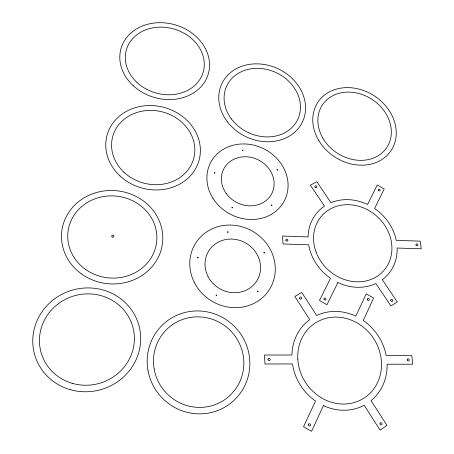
<?xml version="1.0" encoding="UTF-8"?>
<svg xmlns="http://www.w3.org/2000/svg" width="454" height="454" viewBox="0 0 454 454"><rect width="100%" height="100%" fill="white"/><g stroke="black" fill="none" stroke-linecap="round" stroke-linejoin="round"><path stroke-width="0.68" d="M197.569 257.611C198.455 259.081 198.625 256.232 197.569 257.611M276.951 169.853C277.831 171.186 277.786 168.746 276.957 169.802M271.265 205.225C272.247 206.57 272.088 203.999 271.265 205.202M264.489 252.657C263.74 254.007 263.422 251.283 264.489 252.657M257.401 291.468C258.315 292.972 258.36 290.083 257.401 291.468M242.436 150.285C243.486 151.585 243.1 149.077 242.436 150.285M231.943 207.609C232.936 208.993 232.743 206.36 231.943 207.609M227.471 232.051C228.407 233.458 228.413 230.791 227.477 232.022M216.796 295.253C215.894 296.689 215.758 293.817 216.796 295.253M214.26 172.917C215.139 174.285 215.236 171.691 214.26 172.917M323.43 405.626L311.563 431.3L303.539 426.72L315.547 401.081A50.865 46.058 56 0 1 292.461 363.943L264.971 363.983L264.489 355.017L291.905 355.045A50.865 46.058 56 0 1 309.707 319.627L294.839 296.456L301.774 292.421L316.654 315.502A50.865 46.058 56 0 1 355.794 316.16L366.242 293.829L373.625 298.045L363.268 320.467A50.865 46.058 56 0 1 386.184 355.584L411.75 355.607L412.805 364.204L387.109 364.244A50.865 46.058 56 0 1 371.077 400.683L386.984 425.358L380.111 430.131L364.17 405.28A50.865 46.058 56 0 1 323.43 405.626M337.872 282.541L326.976 304.759L319.474 300.474L330.489 278.285A47.034 41.144 41.6 0 1 308.686 244.791L283.052 243.968L282.53 236.04L308.101 236.92A47.034 41.144 41.6 0 1 324.479 206.144L310.405 185.153L316.864 181.787L330.943 202.7A47.034 41.144 41.6 0 1 367.581 204.482L377.251 184.994L384.192 188.955L374.601 208.528A47.034 41.144 41.6 0 1 396.246 240.336L420.194 241.159L421.221 248.803L397.154 248.026A47.034 41.144 41.6 0 1 382.336 279.704L397.324 301.967L390.928 305.951L375.906 283.534A47.034 41.144 41.6 0 1 337.872 282.541M137.204 82.662A39.992 33.238 16.5 0 0 203.052 72.606A39.992 33.238 16.5 0 0 154.122 27.632A39.992 33.238 16.5 0 0 137.204 82.662M133.408 85.874A45.445 37.773 16.5 0 0 208.182 74.263A45.445 37.773 16.5 0 0 152.425 23.273A45.445 37.773 16.5 0 0 133.408 85.874M123.982 172.253A41.955 36.791 14.9 0 0 193.5 159.229A41.955 36.791 14.9 0 0 142.125 111.156A41.955 36.791 14.9 0 0 123.982 172.253M119.958 175.919A47.681 41.813 14.9 0 0 198.897 160.903A47.681 41.813 14.9 0 0 140.348 106.418A47.681 41.813 14.9 0 0 119.958 175.919M72.345 383.363A47.636 45.536 -15.7 0 0 133.34 328.906A47.636 45.536 -15.7 0 0 55.053 306.405A47.636 45.536 -15.7 0 0 72.345 383.363M70.296 389.668A54.14 51.75 -15.7 0 0 139.463 327.612A54.14 51.75 -15.7 0 0 50.422 302.25A54.14 51.75 -15.7 0 0 70.296 389.668M81.453 273.898A50.712 46.688 6.2 0 0 162.401 243.98A50.712 46.688 6.2 0 0 92.588 193.796A50.712 46.688 6.2 0 0 81.453 273.898M85.193 269.171A44.623 41.081 6.3 0 0 156.511 243.049A44.623 41.081 6.3 0 0 95.215 198.727A44.623 41.081 6.3 0 0 85.193 269.171M112.149 236.96A1.124 1.039 6.3 0 0 113.965 236.335A1.124 1.039 6.3 0 0 112.444 235.183A1.124 1.039 6.3 0 0 112.149 236.96M154.156 368.932A45.729 44.73 48.1 0 0 227.641 397.488A45.729 44.73 48.1 0 0 214.18 319.951A45.729 44.73 48.1 0 0 154.156 368.932M147.953 370.305A51.966 50.837 48.1 0 0 231.563 402.499A51.966 50.837 48.1 0 0 215.991 314.412A51.966 50.837 48.1 0 0 147.953 370.305M299.657 298.289A1.09 0.999 44.4 0 0 301.416 298.868A1.09 0.999 44.4 0 0 300.906 297.098A1.09 0.999 44.4 0 0 299.657 298.289M367.309 299.532A1.078 0.953 48.4 0 0 368.971 300.293A1.078 0.953 48.4 0 0 368.62 298.522A1.078 0.953 48.4 0 0 367.309 299.532M407.215 359.874A1.118 0.976 56.2 0 0 408.827 360.845A1.118 0.976 56.2 0 0 408.645 358.978A1.118 0.976 56.2 0 0 407.215 359.874M379.941 423.639A1.18 1.044 64.2 0 0 381.513 424.848A1.18 1.044 64.2 0 0 381.57 422.861A1.18 1.044 64.2 0 0 379.941 423.639M308.368 424.683A1.192 1.095 67.6 0 0 309.912 425.988A1.192 1.095 67.6 0 0 310.133 423.979A1.192 1.095 67.6 0 0 308.368 424.683M297.83 359.562A44.759 40.525 56 0 0 363.007 398.737A44.759 40.525 56 0 0 358.047 323.452A44.759 40.525 56 0 0 297.83 359.562M268.03 359.545A1.141 1.073 54.5 0 0 269.767 360.431A1.141 1.073 54.5 0 0 269.568 358.495A1.141 1.073 54.5 0 0 268.03 359.545M285.969 240.489A1.061 0.953 35.8 0 0 287.74 240.751A1.061 0.953 35.8 0 0 286.934 239.15A1.061 0.953 35.8 0 0 285.969 240.489M316.092 252.032A41.388 36.201 41.6 0 0 383.085 271.396A41.388 36.201 41.6 0 0 359.04 206.343A41.388 36.201 41.6 0 0 316.092 252.032M323.986 299.203A1.09 0.982 46.3 0 0 325.711 299.861A1.09 0.982 46.3 0 0 325.263 298.079A1.09 0.982 46.3 0 0 323.986 299.203M390.752 300.44A1.078 0.936 49.4 0 0 392.387 301.24A1.078 0.936 49.4 0 0 392.057 299.475A1.078 0.936 49.4 0 0 390.752 300.44M416.006 244.995A1.033 0.874 44.9 0 0 417.635 245.591A1.033 0.874 44.9 0 0 417.107 243.951A1.033 0.874 44.9 0 0 416.006 244.995M378.347 190.277A1.004 0.851 38.8 0 0 379.981 190.691A1.004 0.851 38.8 0 0 379.306 189.159A1.004 0.851 38.8 0 0 378.347 190.277M315.008 187.122A1.022 0.885 34.1 0 0 316.705 187.354A1.022 0.885 34.1 0 0 315.882 185.856A1.022 0.885 34.1 0 0 315.008 187.122M212.949 198.279A41.535 36.74 27 0 0 283.239 202.836A41.535 36.74 27 0 0 246.306 144.031A41.535 36.74 27 0 0 212.949 198.279M226.217 193.449A26.996 23.875 27 0 0 271.713 193.716A26.996 23.875 27 0 0 245.291 156.761A26.996 23.875 27 0 0 226.217 193.449M207.983 276.384A28.313 26.287 31.1 0 0 256.033 282.048A28.313 26.287 31.1 0 0 234.36 239.252A28.313 26.287 31.1 0 0 207.983 276.384M194.505 282.831A43.567 40.457 31.1 0 0 268.473 290.957A43.567 40.457 31.1 0 0 234.587 225.326A43.567 40.457 31.1 0 0 194.505 282.831M231.421 118.993A39.26 33.063 25.4 0 0 297.194 120.554A39.26 33.063 25.4 0 0 258.201 68.361A39.26 33.063 25.4 0 0 231.421 118.993M227.176 121.502A44.617 37.574 25.4 0 0 301.899 123.079A44.617 37.574 25.4 0 0 257.418 63.855A44.617 37.574 25.4 0 0 227.176 121.502M318.617 140.252A43.868 36.377 33.3 0 0 390.917 150.853A43.868 36.377 33.3 0 0 353.967 88.093A43.868 36.377 33.3 0 0 318.617 140.252M322.964 138.328A38.601 32.007 33.3 0 0 386.587 147.822A38.601 32.007 33.3 0 0 354.222 92.542A38.601 32.007 33.3 0 0 322.964 138.328"/></g></svg>
